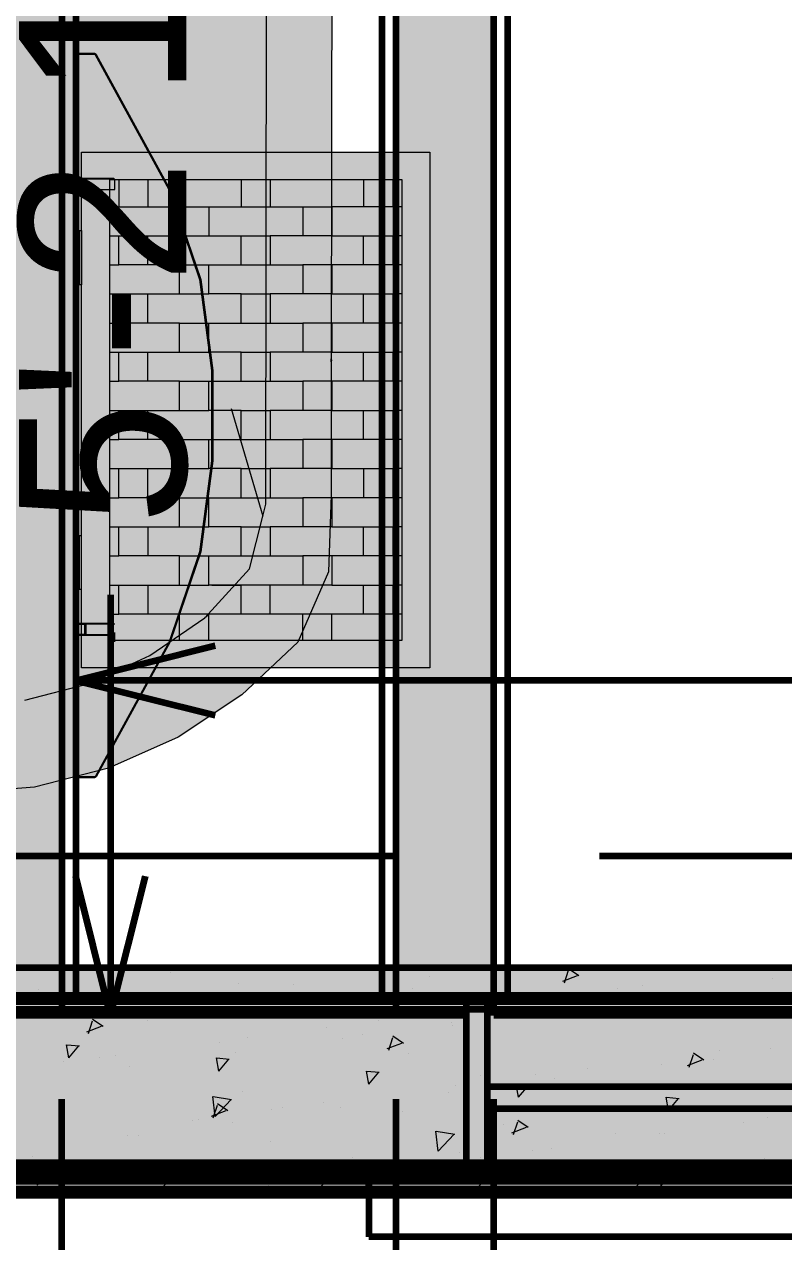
# Model space of a CAD drawing. Header units: inches. Extents: x -355 to 955, y -237 to 947.
# Drawn here: x 498.9 to 526.15, y 32.39 to 76.06 of the extents above; entities that cross this region are included whole.
import ezdxf

# ---------------------------------------------------------------- set-up
doc = ezdxf.new("R2010")
doc.units = ezdxf.units.IN
doc.header["$LTSCALE"] = 96
doc.header["$MEASUREMENT"] = 0
doc.linetypes.add('Dash', pattern=[0.225, 0.15, -0.075])
for name, color, linetype, lineweight, true_color in [('Casings_ Exterior-2', 7, 'Continuous', 158, 0x000000), ('Dimensions-2', 7, 'Continuous', 158, 0x000080), ('Dimensions-3', 7, 'Continuous', 158, 0x000080), ('Fixtures_ Interior-2', 7, 'Continuous', 158, 0x804040), ('Fixtures_ Interior-3', 7, 'Continuous', 158, 0x804040), ('Footings-0', 7, 'Dash', 211, 0x000000), ('Furniture_ Interior-2', 7, 'Continuous', 211, 0x8080c0), ('Walls_  Foundation-0', 7, 'Continuous', 211, 0x000000), ('Walls_  Normal-1', 7, 'Continuous', 211, 0x000000), ('Walls_  Normal-2', 7, 'Continuous', 211, 0x000000), ('Walls_  Normal-3', 7, 'Continuous', 211, 0x000000), ('Windows-2', 7, 'Continuous', 158, 0x4b4b4b)]:
    doc.layers.add(name, color=color, linetype=linetype, lineweight=lineweight, true_color=true_color)

# ---------------------------------------------------------------- blocks, each defined once
blk = doc.blocks.new('Clothes Hamper_2')
at = {"layer": 'Furniture_ Interior-2', "color": 163, "lineweight": 0, "true_color": 0x8080c0, "transparency": 33554687}
for p, q in [((-6.442, 12.576), (-4.497, 12.576)), ((-6.442, 12.5), (-4.496, 12.5)), ((6.442, 12.5), (4.496, 12.5)), ((6.442, 12.576), (4.497, 12.576)), ((-7.323, 11.49), (-7.323, 11.166)), ((-6.279, 11.49), (-6.279, 11.166)), ((-5.235, 11.49), (-5.235, 11.166)), ((-4.191, 11.49), (-4.191, 11.166)), ((-3.146, 11.49), (-3.146, 11.166)), ((-2.102, 11.49), (-2.102, 11.166)), ((-1.058, 11.49), (-1.058, 11.166)), ((-0.014, 11.49), (-0.014, 11.166)), ((1.03, 11.49), (1.03, 11.166)), ((2.075, 11.49), (2.075, 11.166)), ((3.119, 11.49), (3.119, 11.166)), ((4.163, 11.49), (4.163, 11.166)), ((5.207, 11.49), (5.207, 11.166)), ((6.251, 11.49), (6.251, 11.166)), ((7.295, 11.49), (7.295, 11.166)), ((8.265, 11.166), (7.295, 11.166)), ((7.295, 11.166), (7.295, 10.121)), ((-6.279, 10.121), (-7.323, 10.121)), ((-4.191, 10.121), (-5.235, 10.121)), ((-3.146, 10.121), (-2.102, 10.121)), ((-1.058, 10.121), (-0.014, 10.121)), ((1.03, 10.121), (2.075, 10.121)), ((3.119, 10.121), (4.163, 10.121)), ((5.207, 10.121), (6.251, 10.121)), ((8.265, 10.121), (7.295, 10.121)), ((7.295, 10.121), (7.295, 8.983)), ((-8.265, 8.983), (-7.323, 8.983)), ((-6.279, 8.983), (-6.279, 7.939)), ((-5.235, 8.983), (-5.235, 7.939)), ((-4.191, 8.983), (-4.191, 7.939)), ((-3.146, 8.983), (-3.146, 7.939)), ((-2.102, 8.983), (-2.102, 7.939)), ((-1.058, 8.983), (-1.058, 7.939)), ((-0.014, 8.983), (-0.014, 7.939)), ((1.03, 8.983), (1.03, 7.939)), ((2.075, 8.983), (2.075, 7.939)), ((3.119, 8.983), (3.119, 7.939)), ((4.163, 8.983), (4.163, 7.939)), ((5.207, 8.983), (5.207, 7.939)), ((6.251, 8.983), (6.251, 7.939)), ((-8.265, 7.939), (-7.323, 7.939)), ((7.295, 7.939), (6.251, 7.939)), ((6.251, 7.939), (6.251, 6.772)), ((-6.279, 7.83), (-6.279, 6.772)), ((-7.323, 6.772), (-6.279, 6.772)), ((-5.235, 6.772), (-5.235, 5.728)), ((-4.191, 6.772), (-4.191, 5.728)), ((-3.146, 6.772), (-3.146, 5.728)), ((-2.102, 6.772), (-2.102, 5.728)), ((-1.058, 6.772), (-1.058, 5.728)), ((-0.014, 6.772), (-0.014, 5.728)), ((1.03, 6.772), (1.03, 5.728)), ((2.075, 6.772), (2.075, 5.728)), ((3.119, 6.772), (3.119, 5.728)), ((4.163, 6.772), (4.163, 5.728)), ((5.207, 6.772), (5.207, 5.728)), ((8.265, 6.772), (7.295, 6.772)), ((-7.323, 5.728), (-6.279, 5.728)), ((-6.279, 4.67), (-6.279, 5.728)), ((6.251, 4.561), (6.251, 5.728)), ((8.265, 5.728), (7.295, 5.728)), ((-8.265, 4.561), (-7.323, 4.561)), ((-6.279, 3.517), (-6.279, 4.561)), ((-5.235, 3.517), (-5.235, 4.561)), ((-4.191, 3.517), (-4.191, 4.561)), ((-3.146, 3.517), (-3.146, 4.561)), ((-2.102, 3.517), (-2.102, 4.561)), ((-1.058, 3.517), (-1.058, 4.561)), ((-0.014, 3.517), (-0.014, 4.561)), ((1.03, 3.517), (1.03, 4.561)), ((2.075, 3.517), (2.075, 4.561)), ((3.119, 3.517), (3.119, 4.561)), ((4.163, 3.517), (4.163, 4.561)), ((5.207, 3.517), (5.207, 4.561)), ((7.295, 4.561), (6.251, 4.561)), ((6.251, 3.517), (6.251, 4.561)), ((-8.265, 3.517), (-7.323, 3.517)), ((7.295, 2.379), (7.295, 3.517)), ((-7.323, 2.379), (-6.279, 2.379)), ((-5.235, 2.379), (-4.191, 2.379)), ((-2.102, 2.379), (-3.146, 2.379)), ((-1.058, 2.379), (-0.014, 2.379)), ((1.03, 2.379), (2.075, 2.379)), ((3.119, 2.379), (4.163, 2.379)), ((5.207, 2.379), (6.251, 2.379)), ((8.265, 2.379), (7.295, 2.379)), ((7.295, 1.334), (7.295, 2.379)), ((-7.323, 1.01), (-7.323, 1.334)), ((-6.279, 1.01), (-6.279, 1.334)), ((-5.235, 1.01), (-5.235, 1.334)), ((-4.191, 1.01), (-4.191, 1.334)), ((-3.146, 1.01), (-3.146, 1.334)), ((-2.102, 1.01), (-2.102, 1.334)), ((-1.058, 1.01), (-1.058, 1.334)), ((-0.014, 1.01), (-0.014, 1.334)), ((1.03, 1.01), (1.03, 1.334)), ((2.075, 1.01), (2.075, 1.334)), ((3.119, 1.01), (3.119, 1.334)), ((4.163, 1.01), (4.163, 1.334)), ((5.207, 1.01), (5.207, 1.334)), ((6.251, 1.01), (6.251, 1.334)), ((8.265, 1.334), (7.295, 1.334)), ((7.295, 1.01), (7.295, 1.334))]:
    blk.add_line(p, q, dxfattribs=at)
for points in [[(-9.25, 12.5), (-6.442, 12.5), (-6.442, 12.576), (-6.44, 12.709), (-4.496, 12.709), (-4.497, 12.576), (-4.496, 12.5), (4.496, 12.5), (4.497, 12.576), (4.496, 12.709), (6.44, 12.709), (6.442, 12.576), (6.442, 12.5), (9.25, 12.5), (9.25, 0), (-9.25, 0)], [(-8.265, 3.517), (-8.265, 4.561), (-8.265, 7.939), (-8.265, 8.983), (-8.265, 11.49), (-7.323, 11.49), (-6.279, 11.49), (-5.235, 11.49), (-4.191, 11.49), (-3.146, 11.49), (-2.102, 11.49), (-1.058, 11.49), (-0.014, 11.49), (1.03, 11.49), (2.075, 11.49), (3.119, 11.49), (4.163, 11.49), (5.207, 11.49), (6.251, 11.49), (7.295, 11.49), (8.265, 11.49), (8.265, 11.166), (8.265, 10.121), (8.265, 6.772), (8.265, 5.728), (8.265, 2.379), (8.265, 1.334), (8.265, 1.01), (7.295, 1.01), (6.251, 1.01), (5.207, 1.01), (4.163, 1.01), (3.119, 1.01), (2.075, 1.01), (1.03, 1.01), (-0.014, 1.01), (-1.058, 1.01), (-2.102, 1.01), (-3.146, 1.01), (-4.191, 1.01), (-5.235, 1.01), (-6.279, 1.01), (-7.323, 1.01), (-8.265, 1.01)], [(-7.323, 2.379), (-7.323, 3.517), (-7.323, 4.561), (-7.323, 5.728), (-7.323, 6.772), (-7.323, 7.939), (-7.323, 8.983), (-7.323, 10.121), (-7.323, 11.166), (-6.279, 11.166), (-6.279, 10.121), (-6.279, 8.983), (-5.235, 8.983), (-5.235, 10.121), (-5.235, 11.166), (-4.191, 11.166), (-4.191, 10.121), (-4.191, 8.983), (-3.146, 8.983), (-3.146, 10.121), (-3.146, 11.166), (-2.102, 11.166), (-2.102, 10.121), (-2.102, 8.983), (-1.058, 8.983), (-1.058, 10.121), (-1.058, 11.166), (-0.014, 11.166), (-0.014, 10.121), (-0.014, 8.983), (1.03, 8.983), (1.03, 10.121), (1.03, 11.166), (2.075, 11.166), (2.075, 10.121), (2.075, 8.983), (3.119, 8.983), (3.119, 10.121), (3.119, 11.166), (4.163, 11.166), (4.163, 10.121), (4.163, 8.983), (5.207, 8.983), (5.207, 10.121), (5.207, 11.166), (6.251, 11.166), (6.251, 10.121), (6.251, 8.983), (7.295, 8.983), (7.295, 7.939), (7.295, 6.772), (7.295, 5.728), (7.295, 4.561), (7.295, 3.517), (6.251, 3.517), (6.251, 2.379), (6.251, 1.334), (5.207, 1.334), (5.207, 2.379), (5.207, 3.517), (4.163, 3.517), (4.163, 2.379), (4.163, 1.334), (3.119, 1.334), (3.119, 2.379), (3.119, 3.517), (2.075, 3.517), (2.075, 2.379), (2.075, 1.334), (1.03, 1.334), (1.03, 2.379), (1.03, 3.517), (-0.014, 3.517), (-0.014, 2.379), (-0.014, 1.334), (-1.058, 1.334), (-1.058, 2.379), (-1.058, 3.517), (-2.102, 3.517), (-2.102, 2.379), (-2.102, 1.334), (-3.146, 1.334), (-3.146, 2.379), (-3.146, 3.517), (-4.191, 3.517), (-4.191, 2.379), (-4.191, 1.334), (-5.235, 1.334), (-5.235, 2.379), (-5.235, 3.517), (-6.279, 3.517), (-6.279, 2.379), (-6.279, 1.334), (-7.323, 1.334)], [(-6.279, 5.728), (-6.279, 5.823), (-6.279, 6.772), (-6.279, 7.939), (-5.235, 7.939), (-5.235, 6.772), (-4.191, 6.772), (-4.191, 7.939), (-3.146, 7.939), (-3.146, 6.772), (-2.102, 6.772), (-2.102, 7.939), (-1.058, 7.939), (-1.058, 6.772), (-0.014, 6.772), (-0.014, 7.939), (1.03, 7.939), (1.03, 6.772), (2.075, 6.772), (2.075, 7.939), (3.119, 7.939), (3.119, 6.772), (4.163, 6.772), (4.163, 7.939), (5.207, 7.939), (5.207, 6.772), (6.251, 6.772), (6.251, 5.728), (5.207, 5.728), (5.207, 4.561), (4.163, 4.561), (4.163, 5.728), (3.119, 5.728), (3.119, 4.561), (2.075, 4.561), (2.075, 5.728), (1.03, 5.728), (1.03, 4.561), (-0.014, 4.561), (-0.014, 5.728), (-1.058, 5.728), (-1.058, 4.561), (-2.102, 4.561), (-2.102, 5.728), (-3.146, 5.728), (-3.146, 4.561), (-4.191, 4.561), (-4.191, 5.728), (-5.235, 5.728), (-5.235, 4.561), (-6.279, 4.561)]]:
    blk.add_lwpolyline(points, close=True, dxfattribs=at)
at = {"layer": 'Furniture_ Interior-2', "color": 7, "lineweight": 0, "true_color": 0xffffff, "transparency": 33554687}
for points in [[(-6.442, 12.576), (-6.44, 12.709), (-6.442, 12.576), (-4.497, 12.576)], [(-6.44, 12.709), (-4.496, 12.709), (-6.44, 12.709), (-4.497, 12.576)], [(4.497, 12.576), (4.496, 12.709), (4.497, 12.576), (6.44, 12.709)], [(4.497, 12.576), (6.44, 12.709), (4.497, 12.576), (6.442, 12.576)], [(-9.25, 0), (-9.25, 12.5), (-9.25, 0), (-6.442, 12.5)], [(-9.25, 0), (-6.442, 12.5), (-9.25, 0), (-4.496, 12.5)], [(-9.25, 0), (-4.496, 12.5), (-9.25, 0), (4.496, 12.5)], [(-9.25, 0), (4.496, 12.5), (-9.25, 0), (9.25, 0)], [(-6.442, 12.5), (-6.442, 12.576), (-6.442, 12.5), (-4.497, 12.576)], [(-6.442, 12.5), (-4.497, 12.576), (-6.442, 12.5), (-4.496, 12.5)], [(4.496, 12.5), (4.497, 12.576), (4.496, 12.5), (6.442, 12.5)], [(4.496, 12.5), (6.442, 12.5), (4.496, 12.5), (9.25, 0)], [(4.497, 12.576), (6.442, 12.576), (4.497, 12.576), (6.442, 12.5)], [(6.442, 12.5), (9.25, 12.5), (6.442, 12.5), (9.25, 0)], [(-8.265, 4.561), (-8.265, 7.939), (-8.265, 4.561), (-3.146, 11.49)], [(-8.265, 7.939), (-4.191, 11.49), (-8.265, 7.939), (-3.146, 11.49)], [(-8.265, 4.561), (-3.146, 11.49), (-8.265, 4.561), (-3.146, 1.01)], [(-8.265, 8.983), (-8.265, 11.49), (-8.265, 8.983), (-7.323, 11.49)], [(-8.265, 8.983), (-7.323, 11.49), (-8.265, 8.983), (-6.279, 11.49)], [(-8.265, 7.939), (-8.265, 8.983), (-8.265, 7.939), (-5.235, 11.49)], [(-8.265, 8.983), (-6.279, 11.49), (-8.265, 8.983), (-5.235, 11.49)], [(-8.265, 7.939), (-5.235, 11.49), (-8.265, 7.939), (-4.191, 11.49)], [(-3.146, 11.49), (-2.102, 11.49), (-3.146, 11.49), (-2.102, 1.01)], [(-3.146, 11.49), (-2.102, 1.01), (-3.146, 11.49), (-3.146, 1.01)], [(-2.102, 11.49), (-1.058, 11.49), (-2.102, 11.49), (-1.058, 1.01)], [(-2.102, 11.49), (-1.058, 1.01), (-2.102, 11.49), (-2.102, 1.01)], [(-1.058, 11.49), (-0.014, 11.49), (-1.058, 11.49), (-0.014, 1.01)], [(-1.058, 11.49), (-0.014, 1.01), (-1.058, 11.49), (-1.058, 1.01)], [(-0.014, 11.49), (1.03, 11.49), (-0.014, 11.49), (-0.014, 1.01)], [(1.03, 11.49), (1.03, 1.01), (1.03, 11.49), (-0.014, 1.01)], [(1.03, 11.49), (2.075, 11.49), (1.03, 11.49), (2.075, 1.01)], [(1.03, 11.49), (2.075, 1.01), (1.03, 11.49), (1.03, 1.01)], [(2.075, 11.49), (3.119, 11.49), (2.075, 11.49), (3.119, 1.01)], [(2.075, 11.49), (3.119, 1.01), (2.075, 11.49), (2.075, 1.01)], [(3.119, 11.49), (4.163, 11.49), (3.119, 11.49), (8.265, 6.772)], [(3.119, 11.49), (8.265, 6.772), (3.119, 11.49), (8.265, 5.728)], [(3.119, 11.49), (8.265, 5.728), (3.119, 11.49), (3.119, 1.01)], [(4.163, 11.49), (5.207, 11.49), (4.163, 11.49), (8.265, 6.772)], [(5.207, 11.49), (6.251, 11.49), (5.207, 11.49), (8.265, 10.121)], [(5.207, 11.49), (8.265, 10.121), (5.207, 11.49), (8.265, 6.772)], [(6.251, 11.49), (7.295, 11.49), (6.251, 11.49), (8.265, 10.121)], [(7.295, 11.49), (8.265, 11.49), (7.295, 11.49), (8.265, 11.166)], [(7.295, 11.49), (8.265, 11.166), (7.295, 11.49), (8.265, 10.121)], [(-7.323, 10.121), (-7.323, 11.166), (-7.323, 10.121), (-6.279, 11.166)], [(-7.323, 10.121), (-6.279, 11.166), (-7.323, 10.121), (-6.279, 10.121)], [(-5.235, 10.121), (-5.235, 11.166), (-5.235, 10.121), (-4.191, 11.166)], [(-5.235, 10.121), (-4.191, 11.166), (-5.235, 10.121), (-4.191, 10.121)], [(-3.146, 10.121), (-3.146, 11.166), (-3.146, 10.121), (-2.102, 11.166)], [(-3.146, 10.121), (-2.102, 11.166), (-3.146, 10.121), (-2.102, 10.121)], [(-1.058, 10.121), (-1.058, 11.166), (-1.058, 10.121), (-0.014, 11.166)], [(-1.058, 10.121), (-0.014, 11.166), (-1.058, 10.121), (-0.014, 10.121)], [(1.03, 10.121), (1.03, 11.166), (1.03, 10.121), (2.075, 10.121)], [(1.03, 11.166), (2.075, 11.166), (1.03, 11.166), (2.075, 10.121)], [(3.119, 10.121), (3.119, 11.166), (3.119, 10.121), (4.163, 11.166)], [(3.119, 10.121), (4.163, 11.166), (3.119, 10.121), (4.163, 10.121)], [(5.207, 10.121), (5.207, 11.166), (5.207, 10.121), (6.251, 11.166)], [(5.207, 10.121), (6.251, 11.166), (5.207, 10.121), (6.251, 10.121)], [(-7.323, 8.983), (-7.323, 10.121), (-7.323, 8.983), (-6.279, 10.121)], [(-7.323, 8.983), (-6.279, 10.121), (-7.323, 8.983), (-6.279, 8.983)], [(-5.235, 8.983), (-5.235, 10.121), (-5.235, 8.983), (-4.191, 10.121)], [(-5.235, 8.983), (-4.191, 10.121), (-5.235, 8.983), (-4.191, 8.983)], [(-3.146, 8.983), (-3.146, 10.121), (-3.146, 8.983), (-2.102, 10.121)], [(-3.146, 8.983), (-2.102, 10.121), (-3.146, 8.983), (-2.102, 8.983)], [(-1.058, 8.983), (-1.058, 10.121), (-1.058, 8.983), (-0.014, 10.121)], [(-1.058, 8.983), (-0.014, 10.121), (-1.058, 8.983), (-0.014, 8.983)], [(1.03, 8.983), (1.03, 10.121), (1.03, 8.983), (2.075, 8.983)], [(1.03, 10.121), (2.075, 10.121), (1.03, 10.121), (2.075, 8.983)], [(3.119, 8.983), (3.119, 10.121), (3.119, 8.983), (4.163, 8.983)], [(3.119, 10.121), (4.163, 10.121), (3.119, 10.121), (4.163, 8.983)], [(5.207, 8.983), (5.207, 10.121), (5.207, 8.983), (6.251, 10.121)], [(5.207, 8.983), (6.251, 10.121), (5.207, 8.983), (6.251, 8.983)], [(-7.323, 6.772), (-7.323, 7.939), (-7.323, 6.772), (-5.235, 8.983)], [(-7.323, 7.939), (-6.279, 8.983), (-7.323, 7.939), (-5.235, 8.983)], [(-7.323, 5.728), (-7.323, 6.772), (-7.323, 5.728), (-4.191, 8.983)], [(-7.323, 6.772), (-5.235, 8.983), (-7.323, 6.772), (-4.191, 8.983)], [(-7.323, 5.728), (-4.191, 8.983), (-7.323, 5.728), (-4.191, 3.517)], [(-7.323, 7.939), (-7.323, 8.983), (-7.323, 7.939), (-6.279, 8.983)], [(-4.191, 8.983), (-3.146, 8.983), (-4.191, 8.983), (-3.146, 3.517)], [(-4.191, 8.983), (-3.146, 3.517), (-4.191, 8.983), (-4.191, 3.517)], [(-3.146, 8.983), (-2.102, 8.983), (-3.146, 8.983), (-2.102, 3.517)], [(-3.146, 8.983), (-2.102, 3.517), (-3.146, 8.983), (-3.146, 3.517)], [(-2.102, 8.983), (-1.058, 8.983), (-2.102, 8.983), (-1.058, 3.517)], [(-2.102, 8.983), (-1.058, 3.517), (-2.102, 8.983), (-2.102, 3.517)], [(-1.058, 3.517), (-1.058, 8.983), (-1.058, 3.517), (-0.014, 3.517)], [(-1.058, 8.983), (-0.014, 8.983), (-1.058, 8.983), (-0.014, 3.517)], [(-0.014, 8.983), (1.03, 8.983), (-0.014, 8.983), (1.03, 3.517)], [(-0.014, 8.983), (1.03, 3.517), (-0.014, 8.983), (-0.014, 3.517)], [(1.03, 8.983), (2.075, 8.983), (1.03, 8.983), (2.075, 3.517)], [(1.03, 8.983), (2.075, 3.517), (1.03, 8.983), (1.03, 3.517)], [(2.075, 8.983), (3.119, 8.983), (2.075, 8.983), (2.075, 3.517)], [(3.119, 8.983), (3.119, 3.517), (3.119, 8.983), (2.075, 3.517)], [(3.119, 8.983), (4.163, 8.983), (3.119, 8.983), (4.163, 3.517)], [(3.119, 8.983), (4.163, 3.517), (3.119, 8.983), (3.119, 3.517)], [(4.163, 8.983), (5.207, 8.983), (4.163, 8.983), (7.295, 6.772)], [(4.163, 8.983), (7.295, 6.772), (4.163, 8.983), (7.295, 5.728)], [(4.163, 8.983), (7.295, 5.728), (4.163, 8.983), (4.163, 3.517)], [(5.207, 8.983), (6.251, 8.983), (5.207, 8.983), (7.295, 7.939)], [(5.207, 8.983), (7.295, 7.939), (5.207, 8.983), (7.295, 6.772)], [(6.251, 8.983), (7.295, 8.983), (6.251, 8.983), (7.295, 7.939)], [(-6.279, 6.772), (-6.279, 7.939), (-6.279, 6.772), (-5.235, 6.772)], [(-6.279, 7.939), (-5.235, 7.939), (-6.279, 7.939), (-5.235, 6.772)], [(-4.191, 6.772), (-4.191, 7.939), (-4.191, 6.772), (-3.146, 6.772)], [(-4.191, 7.939), (-3.146, 7.939), (-4.191, 7.939), (-3.146, 6.772)], [(-2.102, 6.772), (-2.102, 7.939), (-2.102, 6.772), (-1.058, 6.772)], [(-2.102, 7.939), (-1.058, 7.939), (-2.102, 7.939), (-1.058, 6.772)], [(-0.014, 6.772), (-0.014, 7.939), (-0.014, 6.772), (1.03, 7.939)], [(-0.014, 6.772), (1.03, 7.939), (-0.014, 6.772), (1.03, 6.772)], [(2.075, 6.772), (2.075, 7.939), (2.075, 6.772), (3.119, 7.939)], [(2.075, 6.772), (3.119, 7.939), (2.075, 6.772), (3.119, 6.772)], [(4.163, 6.772), (4.163, 7.939), (4.163, 6.772), (5.207, 6.772)], [(4.163, 7.939), (5.207, 7.939), (4.163, 7.939), (5.207, 6.772)], [(-6.279, 5.823), (-6.279, 6.772), (-6.279, 5.823), (-5.235, 6.772)], [(-6.279, 5.823), (-5.235, 6.772), (-6.279, 5.823), (-5.235, 5.728)], [(-5.235, 6.772), (-4.191, 6.772), (-5.235, 6.772), (-5.235, 5.728)], [(-4.191, 6.772), (-4.191, 5.728), (-4.191, 6.772), (-5.235, 5.728)], [(-4.191, 6.772), (-3.146, 6.772), (-4.191, 6.772), (-4.191, 5.728)], [(-3.146, 6.772), (-3.146, 5.728), (-3.146, 6.772), (-4.191, 5.728)], [(-3.146, 6.772), (-2.102, 6.772), (-3.146, 6.772), (-3.146, 5.728)], [(-2.102, 6.772), (-2.102, 5.728), (-2.102, 6.772), (-3.146, 5.728)], [(-2.102, 6.772), (-1.058, 6.772), (-2.102, 6.772), (-1.058, 5.728)], [(-2.102, 6.772), (-1.058, 5.728), (-2.102, 6.772), (-2.102, 5.728)], [(-1.058, 6.772), (-0.014, 6.772), (-1.058, 6.772), (-0.014, 5.728)], [(-1.058, 6.772), (-0.014, 5.728), (-1.058, 6.772), (-1.058, 5.728)], [(-0.014, 6.772), (1.03, 6.772), (-0.014, 6.772), (1.03, 5.728)], [(-0.014, 6.772), (1.03, 5.728), (-0.014, 6.772), (-0.014, 5.728)], [(1.03, 6.772), (2.075, 6.772), (1.03, 6.772), (1.03, 5.728)], [(2.075, 6.772), (2.075, 5.728), (2.075, 6.772), (1.03, 5.728)], [(2.075, 6.772), (3.119, 6.772), (2.075, 6.772), (2.075, 5.728)], [(3.119, 6.772), (3.119, 5.728), (3.119, 6.772), (2.075, 5.728)], [(3.119, 6.772), (4.163, 6.772), (3.119, 6.772), (3.119, 5.728)], [(4.163, 6.772), (4.163, 5.728), (4.163, 6.772), (3.119, 5.728)], [(4.163, 6.772), (5.207, 6.772), (4.163, 6.772), (4.163, 5.728)], [(5.207, 6.772), (5.207, 5.728), (5.207, 6.772), (4.163, 5.728)], [(5.207, 6.772), (6.251, 6.772), (5.207, 6.772), (5.207, 5.728)], [(6.251, 6.772), (6.251, 5.728), (6.251, 6.772), (5.207, 5.728)], [(-7.323, 4.561), (-7.323, 5.728), (-7.323, 4.561), (-5.235, 3.517)], [(-7.323, 5.728), (-4.191, 3.517), (-7.323, 5.728), (-5.235, 3.517)], [(-6.279, 5.728), (-6.279, 5.823), (-6.279, 5.728), (-5.235, 5.728)], [(-6.279, 4.561), (-6.279, 5.728), (-6.279, 4.561), (-5.235, 4.561)], [(-6.279, 5.728), (-5.235, 5.728), (-6.279, 5.728), (-5.235, 4.561)], [(-3.146, 5.728), (-3.146, 4.561), (-3.146, 5.728), (-4.191, 4.561)], [(-3.146, 5.728), (-4.191, 4.561), (-3.146, 5.728), (-4.191, 5.728)], [(-1.058, 5.728), (-1.058, 4.561), (-1.058, 5.728), (-2.102, 5.728)], [(-1.058, 4.561), (-2.102, 4.561), (-1.058, 4.561), (-2.102, 5.728)], [(1.03, 5.728), (1.03, 4.561), (1.03, 5.728), (-0.014, 5.728)], [(1.03, 4.561), (-0.014, 4.561), (1.03, 4.561), (-0.014, 5.728)], [(3.119, 5.728), (3.119, 4.561), (3.119, 5.728), (2.075, 5.728)], [(3.119, 4.561), (2.075, 4.561), (3.119, 4.561), (2.075, 5.728)], [(8.265, 5.728), (4.163, 1.01), (8.265, 5.728), (3.119, 1.01)], [(8.265, 5.728), (5.207, 1.01), (8.265, 5.728), (4.163, 1.01)], [(7.295, 5.728), (5.207, 3.517), (7.295, 5.728), (4.163, 3.517)], [(5.207, 5.728), (5.207, 4.561), (5.207, 5.728), (4.163, 5.728)], [(5.207, 4.561), (4.163, 4.561), (5.207, 4.561), (4.163, 5.728)], [(8.265, 5.728), (8.265, 2.379), (8.265, 5.728), (5.207, 1.01)], [(7.295, 5.728), (7.295, 4.561), (7.295, 5.728), (5.207, 3.517)], [(-8.265, 4.561), (-3.146, 1.01), (-8.265, 4.561), (-4.191, 1.01)], [(-8.265, 3.517), (-8.265, 4.561), (-8.265, 3.517), (-5.235, 1.01)], [(-8.265, 4.561), (-4.191, 1.01), (-8.265, 4.561), (-5.235, 1.01)], [(-7.323, 4.561), (-5.235, 3.517), (-7.323, 4.561), (-6.279, 3.517)], [(-7.323, 3.517), (-7.323, 4.561), (-7.323, 3.517), (-6.279, 3.517)], [(7.295, 4.561), (6.251, 3.517), (7.295, 4.561), (5.207, 3.517)], [(7.295, 4.561), (7.295, 3.517), (7.295, 4.561), (6.251, 3.517)], [(-8.265, 3.517), (-5.235, 1.01), (-8.265, 3.517), (-6.279, 1.01)], [(-8.265, 1.01), (-8.265, 3.517), (-8.265, 1.01), (-7.323, 1.01)], [(-8.265, 3.517), (-6.279, 1.01), (-8.265, 3.517), (-7.323, 1.01)], [(-7.323, 2.379), (-7.323, 3.517), (-7.323, 2.379), (-6.279, 3.517)], [(-7.323, 2.379), (-6.279, 3.517), (-7.323, 2.379), (-6.279, 2.379)], [(-4.191, 3.517), (-4.191, 2.379), (-4.191, 3.517), (-5.235, 2.379)], [(-4.191, 3.517), (-5.235, 2.379), (-4.191, 3.517), (-5.235, 3.517)], [(-2.102, 3.517), (-2.102, 2.379), (-2.102, 3.517), (-3.146, 3.517)], [(-2.102, 2.379), (-3.146, 2.379), (-2.102, 2.379), (-3.146, 3.517)], [(-1.058, 2.379), (-1.058, 3.517), (-1.058, 2.379), (-0.014, 3.517)], [(-1.058, 2.379), (-0.014, 3.517), (-1.058, 2.379), (-0.014, 2.379)], [(2.075, 3.517), (2.075, 2.379), (2.075, 3.517), (1.03, 2.379)], [(2.075, 3.517), (1.03, 2.379), (2.075, 3.517), (1.03, 3.517)], [(4.163, 3.517), (4.163, 2.379), (4.163, 3.517), (3.119, 2.379)], [(4.163, 3.517), (3.119, 2.379), (4.163, 3.517), (3.119, 3.517)], [(6.251, 3.517), (6.251, 2.379), (6.251, 3.517), (5.207, 2.379)], [(6.251, 3.517), (5.207, 2.379), (6.251, 3.517), (5.207, 3.517)], [(-7.323, 1.334), (-7.323, 2.379), (-7.323, 1.334), (-6.279, 1.334)], [(-7.323, 2.379), (-6.279, 2.379), (-7.323, 2.379), (-6.279, 1.334)], [(-4.191, 2.379), (-4.191, 1.334), (-4.191, 2.379), (-5.235, 2.379)], [(-4.191, 1.334), (-5.235, 1.334), (-4.191, 1.334), (-5.235, 2.379)], [(-2.102, 2.379), (-2.102, 1.334), (-2.102, 2.379), (-3.146, 1.334)], [(-2.102, 2.379), (-3.146, 1.334), (-2.102, 2.379), (-3.146, 2.379)], [(-1.058, 1.334), (-1.058, 2.379), (-1.058, 1.334), (-0.014, 2.379)], [(-1.058, 1.334), (-0.014, 2.379), (-1.058, 1.334), (-0.014, 1.334)], [(2.075, 2.379), (2.075, 1.334), (2.075, 2.379), (1.03, 1.334)], [(2.075, 2.379), (1.03, 1.334), (2.075, 2.379), (1.03, 2.379)], [(4.163, 2.379), (4.163, 1.334), (4.163, 2.379), (3.119, 1.334)], [(4.163, 2.379), (3.119, 1.334), (4.163, 2.379), (3.119, 2.379)], [(8.265, 2.379), (6.251, 1.01), (8.265, 2.379), (5.207, 1.01)], [(6.251, 2.379), (6.251, 1.334), (6.251, 2.379), (5.207, 2.379)], [(6.251, 1.334), (5.207, 1.334), (6.251, 1.334), (5.207, 2.379)], [(8.265, 2.379), (7.295, 1.01), (8.265, 2.379), (6.251, 1.01)], [(8.265, 2.379), (8.265, 1.334), (8.265, 2.379), (7.295, 1.01)], [(8.265, 1.334), (8.265, 1.01), (8.265, 1.334), (7.295, 1.01)]]:
    blk.add_solid(points, dxfattribs=at)
blk = doc.blocks.new('Nuage Shelf')
at = {"layer": 'Furniture_ Interior-2', "color": 163, "lineweight": 0, "true_color": 0x8080c0, "transparency": 33554687}
for p, q in [((-12.996, 4.815), (-12.956, 4.855)), ((-7.886, 4.876), (-7.847, 4.915)), ((-7.44, 4.855), (8.075, 4.855)), ((-7.44, 4.815), (8.075, 4.815)), ((-8.112, 3.509), (-7.774, 3.509)), ((8.107, 1.525), (4.881, 0.431))]:
    blk.add_line(p, q, dxfattribs=at)
blk.add_lwpolyline([(-10.44, 4.855), (-7.886, 4.855), (-7.886, 4.876), (-7.847, 4.915), (-7.479, 4.915), (-7.44, 4.876), (-7.44, 4.855), (8.075, 4.855), (8.075, 4.876), (8.115, 4.915), (8.482, 4.915), (8.522, 4.876), (8.522, 4.855), (12.956, 4.855), (12.996, 4.815), (12.996, 4.238), (12.961, 4.18), (8.107, 1.525), (4.881, 0.431), (1.617, 0), (-1.617, 0), (-4.881, 0.431), (-8.107, 1.525), (-12.961, 4.18), (-12.996, 4.238), (-12.996, 4.815), (-12.956, 4.855)], close=True, dxfattribs=at)
for points in [[(4.881, 0.431), (1.617, 0), (-1.617, 0), (-4.881, 0.431), (-8.107, 1.525), (-12.961, 4.18), (-12.996, 4.238), (-12.996, 4.815), (-7.886, 4.815)], [(8.107, 1.568), (4.881, 0.472), (1.617, 0.04), (-1.617, 0.04), (-4.881, 0.472), (-8.107, 1.568), (-12.956, 4.222), (-12.956, 4.855), (-7.886, 4.855)], [(-7.886, 3.549), (-7.886, 4.876), (-7.44, 4.876)], [(-7.479, 4.915), (-7.479, 4.604), (-7.847, 4.604), (-7.847, 4.915), (-7.479, 4.915), (-7.44, 4.876), (-7.44, 3.549)], [(8.482, 4.915), (8.482, 4.604), (8.115, 4.604), (8.115, 4.915), (8.075, 4.876), (8.075, 4.598)], [(8.075, 4.876), (8.522, 4.876), (8.522, 3.549)], [(8.107, 1.568), (12.956, 4.222), (12.956, 4.855)], [(8.107, 1.525), (12.961, 4.18), (12.996, 4.238), (12.996, 4.815), (8.522, 4.815)], [(8.115, 4.915), (8.482, 4.915), (8.522, 4.876)], [(8.522, 4.855), (12.956, 4.855), (12.996, 4.815)], [(-7.479, 3.509), (-7.479, 4.558), (-7.847, 4.558), (-7.847, 3.509)], [(8.112, 3.509), (8.482, 3.509), (8.482, 4.558), (8.115, 4.558), (8.115, 3.509)]]:
    blk.add_lwpolyline(points, dxfattribs=at)
at = {"layer": 'Furniture_ Interior-2', "color": 7, "lineweight": 0, "true_color": 0xffffff, "transparency": 33554687}
for points in [[(-12.956, 4.855), (-12.961, 4.18), (-12.956, 4.855), (-12.996, 4.238)], [(-12.956, 4.855), (-12.996, 4.238), (-12.956, 4.855), (-12.996, 4.815)], [(-12.956, 4.855), (-10.44, 4.855), (-12.956, 4.855), (-12.961, 4.18)], [(-10.44, 4.855), (-8.107, 1.525), (-10.44, 4.855), (-12.961, 4.18)], [(-10.44, 4.855), (-7.886, 4.855), (-10.44, 4.855), (-8.107, 1.525)], [(-7.886, 4.855), (-7.44, 4.855), (-7.886, 4.855), (-8.107, 1.525)], [(-7.44, 4.855), (-4.881, 0.431), (-7.44, 4.855), (-8.107, 1.525)], [(-7.886, 4.855), (-7.886, 4.876), (-7.886, 4.855), (-7.847, 4.915)], [(-7.886, 4.855), (-7.847, 4.915), (-7.886, 4.855), (-7.479, 4.915)], [(-7.886, 4.855), (-7.479, 4.915), (-7.886, 4.855), (-7.44, 4.855)], [(-7.479, 4.915), (-7.44, 4.876), (-7.479, 4.915), (-7.44, 4.855)], [(-4.881, 0.431), (-7.44, 4.855), (-4.881, 0.431), (0.318, 4.855)], [(-1.617, 0), (-4.881, 0.431), (-1.617, 0), (0.318, 4.855)], [(1.617, 0), (-1.617, 0), (1.617, 0), (0.318, 4.855)], [(8.075, 4.855), (4.881, 0.431), (8.075, 4.855), (0.318, 4.855)], [(4.881, 0.431), (1.617, 0), (4.881, 0.431), (0.318, 4.855)], [(8.075, 4.855), (8.107, 1.525), (8.075, 4.855), (4.881, 0.431)], [(8.075, 4.855), (8.075, 4.876), (8.075, 4.855), (8.115, 4.915)], [(8.075, 4.855), (8.115, 4.915), (8.075, 4.855), (8.482, 4.915)], [(8.075, 4.855), (8.482, 4.915), (8.075, 4.855), (8.522, 4.855)], [(8.075, 4.855), (8.522, 4.855), (8.075, 4.855), (8.107, 1.525)], [(8.522, 4.855), (12.961, 4.18), (8.522, 4.855), (8.107, 1.525)], [(8.482, 4.915), (8.522, 4.876), (8.482, 4.915), (8.522, 4.855)], [(8.522, 4.855), (12.956, 4.855), (8.522, 4.855), (12.961, 4.18)], [(12.956, 4.855), (12.996, 4.815), (12.956, 4.855), (12.996, 4.238)], [(12.956, 4.855), (12.996, 4.238), (12.956, 4.855), (12.961, 4.18)]]:
    blk.add_solid(points, dxfattribs=at)
blk = doc.blocks.new('Clawfoot_2')
at = {"layer": 'Fixtures_ Interior-2', "color": 17, "lineweight": 0, "true_color": 0x804040, "transparency": 33554687}
for p, q in [((11.798, 32.73), (11.658, 32.73)), ((18.563, 29.876), (-19.875, 29.918)), ((19.138, 29.741), (18.563, 29.876)), ((14.014, 28.359), (19.138, 29.741)), ((21.63, 29.158), (19.138, 29.741)), ((23.958, 27.202), (21.63, 29.158)), ((23.851, 27.335), (23.958, 27.202)), ((25.759, 24.799), (23.958, 27.202)), ((27.078, 22.151), (25.759, 24.799)), ((27.877, 19.335), (27.078, 22.151))]:
    blk.add_line(p, q, dxfattribs=at)
blk.add_lwpolyline([(-17.689, 32.764), (11.658, 32.73), (11.727, 32.745), (11.798, 32.73), (18.134, 32.723), (21.783, 32.606), (25.114, 31.264), (27.62, 28.828), (29.639, 26.046), (31.116, 22.995), (32.009, 19.762), (32.292, 16.435)], dxfattribs=at)
at = {"layer": 'Fixtures_ Interior-2', "color": 7, "lineweight": 0, "true_color": 0xffffff, "transparency": 33554687}
for points in [[(-17.689, 32.764), (11.528, 0.135), (-17.689, 32.764), (-17.77, 0.095)], [(-17.689, 32.764), (11.658, 32.73), (-17.689, 32.764), (11.528, 0.135)], [(11.658, 32.73), (11.798, 32.73), (11.658, 32.73), (11.528, 0.135)], [(11.798, 32.73), (12.124, 0.136), (11.798, 32.73), (11.528, 0.135)], [(11.658, 32.73), (11.727, 32.745), (11.658, 32.73), (11.798, 32.73)], [(11.798, 32.73), (18.134, 32.723), (11.798, 32.73), (12.124, 0.136)], [(18.134, 32.723), (18.137, 0.144), (18.134, 32.723), (12.124, 0.136)], [(18.134, 32.723), (32.292, 16.435), (18.134, 32.723), (18.137, 0.144)], [(18.134, 32.723), (21.783, 32.606), (18.134, 32.723), (27.62, 28.828)], [(18.134, 32.723), (27.62, 28.828), (18.134, 32.723), (29.639, 26.046)], [(18.134, 32.723), (29.639, 26.046), (18.134, 32.723), (31.116, 22.995)], [(18.134, 32.723), (31.116, 22.995), (18.134, 32.723), (32.009, 19.762)], [(18.134, 32.723), (32.009, 19.762), (18.134, 32.723), (32.292, 16.435)], [(21.783, 32.606), (25.114, 31.264), (21.783, 32.606), (27.62, 28.828)]]:
    blk.add_solid(points, dxfattribs=at)

msp = doc.modelspace()

# ---------------------------------------------------------------- linework, layer by layer
at = {"layer": 'Casings_ Exterior-2', "transparency": 33554687}
for p in [(511.27, 34.562), (548.27, 32.562)]:
    msp.add_line(p, (511.27, 32.562), dxfattribs=at)
at = {"layer": 'Dimensions-2', "transparency": 33554687}
for p, q in [((500.75, 52.526), (505.75, 53.776)), ((500.75, 52.526), (505.75, 51.276)), ((500.25, -3.474), (500.25, 37.5)), ((500.25, -3.474), (500.25, 37.5))]:
    msp.add_line(p, q, dxfattribs=at)
at = {"layer": 'Dimensions-2', "color": 176, "linetype": 'Continuous', "lineweight": 158, "true_color": 0x000080, "transparency": 33554687}
for p, q in [((556.505, 52.526), (500.75, 52.526)), ((500.25, -21.474), (500.25, 37.5)), ((500.25, -21.474), (500.25, 37.5))]:
    msp.add_line(p, q, dxfattribs=at)
at = {"layer": 'Dimensions-3', "color": 176, "linetype": 'Continuous', "lineweight": 158, "true_color": 0x000080, "transparency": 33554687}
for p, q in [((502, 55.59), (502, 40.5)), ((512.25, -3.474), (512.25, 37.5)), ((512.25, -21.474), (512.25, 37.5)), ((515.75, -21.474), (515.75, 37.5))]:
    msp.add_line(p, q, dxfattribs=at)
at = {"layer": 'Dimensions-3', "transparency": 33554687}
for q in [(500.75, 45.5), (503.25, 45.5)]:
    msp.add_line((502, 40.5), q, dxfattribs=at)
at = {"layer": 'Footings-0', "transparency": 33554687}
msp.add_line((641.947, 46.219), (65.947, 46.219), dxfattribs=at)
at = {"layer": 'Walls_  Foundation-0', "color": 18, "linetype": 'Continuous', "lineweight": 211, "true_color": 0x000000, "transparency": 33554687}
for p, q in [((645.947, 42.219), (61.947, 42.219)), ((645.947, 34.219), (61.947, 34.219))]:
    msp.add_line(p, q, dxfattribs=at)
at = {"layer": 'Walls_  Foundation-0', "color": 252, "lineweight": 9, "true_color": 0x969696, "transparency": 33554687}
for p, q in [((504.146, 42.044), (504.146, 42.044)), ((510.426, 42.186), (510.426, 42.186)), ((518.225, 41.734), (518.75, 41.936)), ((518.284, 41.675), (518.436, 42.129)), ((518.436, 42.188), (518.809, 41.936)), ((525.819, 42.198), (525.819, 42.198)), ((502.268, 41.798), (502.268, 41.798)), ((506.572, 41.657), (506.572, 41.657)), ((508.547, 41.629), (508.547, 41.629)), ((513.429, 41.891), (513.429, 41.891)), ((521.083, 41.574), (521.083, 41.574)), ((525.764, 41.822), (525.764, 41.822)), ((499.427, 41.424), (499.427, 41.424)), ((502.784, 41.177), (502.784, 41.177)), ((504.892, 41.344), (504.892, 41.344)), ((512.841, 41.477), (512.841, 41.477)), ((519.205, 41.328), (519.205, 41.328)), ((520.208, 41.478), (520.208, 41.478)), ((521.87, 41.26), (521.87, 41.26)), ((499.088, 40.779), (499.088, 40.779)), ((503.383, 40.627), (503.383, 40.627)), ((516.364, 40.954), (516.364, 40.954)), ((518.016, 40.731), (518.016, 40.731)), ((520.504, 40.68), (520.504, 40.68)), ((522.8, 40.683), (522.8, 40.683)), ((501.203, 39.859), (501.355, 40.313)), ((501.355, 40.37), (501.728, 40.118)), ((503.311, 40.337), (503.311, 40.337)), ((511.628, 40.33), (511.628, 40.33)), ((514.228, 40.251), (514.228, 40.251)), ((501.146, 39.916), (501.671, 40.118)), ((509.75, 40.084), (509.75, 40.084)), ((511.045, 39.83), (511.045, 39.83)), ((512.134, 39.769), (512.507, 39.517)), ((514.264, 40.136), (514.264, 40.136)), ((500.503, 38.983), (500.417, 39.453)), ((500.432, 39.453), (500.88, 39.414)), ((500.503, 38.983), (500.865, 39.414)), ((505.903, 39.542), (505.903, 39.542)), ((506.909, 39.71), (506.909, 39.71)), ((510.334, 39.689), (510.334, 39.689)), ((511.924, 39.315), (512.449, 39.517)), ((511.982, 39.257), (512.134, 39.711)), ((525.672, 39.325), (525.672, 39.325)), ((501.586, 38.98), (501.586, 38.98)), ((502.173, 39.086), (502.173, 39.086)), ((505.883, 38.512), (505.797, 38.982)), ((505.812, 38.982), (506.26, 38.943)), ((505.883, 38.512), (506.245, 38.943)), ((506.48, 39.16), (506.48, 39.16)), ((512.682, 39.129), (512.682, 39.129)), ((522.702, 38.714), (523.227, 38.916)), ((522.761, 38.655), (522.913, 39.109)), ((522.913, 39.168), (523.286, 38.916)), ((523.635, 38.928), (523.635, 38.928)), ((523.846, 39.24), (523.846, 39.24)), ((500.295, 38.84), (500.295, 38.84)), ((502.692, 38.68), (502.692, 38.68)), ((511.263, 38.041), (511.177, 38.511)), ((511.192, 38.511), (511.64, 38.472)), ((511.263, 38.041), (511.625, 38.472)), ((519.11, 38.616), (519.11, 38.616)), ((521.778, 38.763), (521.778, 38.763)), ((514.391, 37.996), (514.391, 37.996)), ((515.274, 38.334), (515.274, 38.334)), ((516.643, 37.57), (516.557, 38.04)), ((516.572, 38.04), (517.02, 38.001)), ((516.643, 37.57), (517.005, 38.001)), ((517.232, 38.37), (517.232, 38.37)), ((517.639, 38.056), (517.639, 38.056)), ((517.924, 38.234), (517.924, 38.234)), ((505.746, 36.884), (505.663, 37.596)), ((505.677, 37.596), (506.344, 37.493)), ((506.738, 37.787), (506.738, 37.787)), ((514.136, 37.754), (514.136, 37.754)), ((521.933, 37.904), (521.933, 37.904)), ((522.023, 37.099), (521.937, 37.569)), ((521.952, 37.569), (522.4, 37.53)), ((522.053, 37.921), (522.053, 37.921)), ((505.68, 36.839), (505.832, 37.293)), ((505.746, 36.884), (506.33, 37.493)), ((505.832, 37.35), (506.205, 37.098)), ((507.777, 37.126), (507.777, 37.126)), ((508.18, 37.206), (508.18, 37.206)), ((509.655, 37.372), (509.655, 37.372)), ((510.242, 37.192), (510.242, 37.192)), ((522.023, 37.099), (522.385, 37.53)), ((524.645, 37.126), (524.645, 37.126)), ((504.936, 36.752), (504.936, 36.752)), ((505.156, 36.78), (505.156, 36.78)), ((505.623, 36.896), (506.148, 37.098)), ((512.475, 37.054), (512.475, 37.054)), ((516.459, 36.237), (516.611, 36.691)), ((516.611, 36.749), (516.984, 36.497)), ((525.58, 36.828), (525.58, 36.828)), ((506.388, 36.663), (506.388, 36.663)), ((513.75, 35.643), (513.667, 36.355)), ((513.681, 36.355), (514.348, 36.252)), ((513.75, 35.643), (514.334, 36.252)), ((516.108, 36.579), (516.108, 36.579)), ((516.401, 36.295), (516.926, 36.497)), ((520.137, 36.257), (520.137, 36.257)), ((521.686, 36.266), (521.686, 36.266)), ((521.873, 36.282), (521.873, 36.282)), ((524.714, 36.656), (524.714, 36.656)), ((500.2, 36.128), (500.2, 36.128)), ((502.6, 36.183), (502.6, 36.183)), ((503.015, 36.204), (503.015, 36.204)), ((507.748, 35.985), (507.748, 35.985)), ((499.212, 35.438), (499.212, 35.438)), ((510.678, 35.407), (510.678, 35.407)), ((514.527, 35.572), (514.527, 35.572)), ((515.259, 35.412), (515.259, 35.412)), ((517.137, 35.658), (517.137, 35.658)), ((517.832, 35.737), (517.832, 35.737)), ((512.418, 35.038), (512.418, 35.038)), ((514.044, 35.257), (514.044, 35.257)), ((521.754, 34.402), (521.671, 35.114)), ((521.685, 35.114), (522.352, 35.011)), ((521.754, 34.402), (522.338, 35.011)), ((525.48, 35.371), (525.48, 35.371)), ((499.322, 34.477), (499.847, 34.679)), ((499.378, 34.421), (499.53, 34.875)), ((499.53, 34.931), (499.903, 34.679)), ((501.219, 34.557), (501.219, 34.557)), ((510.15, 34.695), (510.15, 34.695)), ((517.119, 34.777), (517.119, 34.777)), ((507.682, 34.414), (507.682, 34.414)), ((508.582, 34.23), (508.582, 34.23)), ((510.291, 34.219), (510.309, 34.273)), ((510.309, 34.33), (510.472, 34.219)), ((523.898, 34.364), (523.898, 34.364)), ((525.488, 34.331), (525.488, 34.331))]:
    msp.add_line(p, q, dxfattribs=at)
at = {"layer": 'Walls_  Foundation-0', "color": 7, "true_color": 0xffffff, "transparency": 33554687}
msp.add_solid([(645.947, 34.219), (61.947, 34.219), (645.947, 42.219), (61.947, 42.219)], dxfattribs=at)
at = {"layer": 'Walls_  Normal-1', "color": 18, "linetype": 'Continuous', "lineweight": 211, "true_color": 0x000000, "transparency": 33554687}
for p, q in [((547.219, 41.219), (445.518, 41.219)), ((547.219, 40.719), (445.518, 40.719)), ((547.219, 35.219), (445.518, 35.219)), ((547.219, 34.782), (445.518, 34.782)), ((543.719, 34.772), (449.018, 34.772)), ((543.719, 34.272), (449.018, 34.272))]:
    msp.add_line(p, q, dxfattribs=at)
at = {"layer": 'Walls_  Normal-1', "color": 6, "lineweight": 9, "true_color": 0xff00ff, "transparency": 33554687}
for p, q in [((503.791, 34.272), (504.291, 34.772)), ((509.448, 34.272), (509.948, 34.772)), ((515.104, 34.272), (515.604, 34.772)), ((520.761, 34.272), (521.261, 34.772))]:
    msp.add_line(p, q, dxfattribs=at)
at = {"layer": 'Walls_  Normal-1', "color": 253, "lineweight": 211, "true_color": 0x899bb6, "transparency": 33554687}
msp.add_solid([(547.219, 35.219), (445.518, 35.219), (547.219, 40.719), (445.518, 40.719)], dxfattribs=at)
at = {"layer": 'Walls_  Normal-1', "color": 7, "lineweight": 211, "true_color": 0xffffff, "transparency": 33554687}
msp.add_solid([(543.719, 34.272), (449.018, 34.272), (543.719, 34.772), (449.018, 34.772)], dxfattribs=at)
at = {"layer": 'Walls_  Normal-2', "color": 18, "linetype": 'Continuous', "lineweight": 211, "true_color": 0x000000, "transparency": 33554687}
for p, q in [((500.25, 85.779), (500.25, 40.5)), ((500.75, 85.779), (500.75, 41)), ((514.77, 41), (500.75, 41)), ((514.77, 34.562), (514.77, 41)), ((514.77, 40.5), (500.25, 40.5)), ((514.77, 35), (514.77, 40.5)), ((514.77, 35), (488.375, 35)), ((514.77, 34.562), (488.375, 34.562)), ((511.27, 34.552), (491.875, 34.552)), ((511.27, 34.052), (511.27, 34.562)), ((511.27, 34.052), (491.875, 34.052))]:
    msp.add_line(p, q, dxfattribs=at)
at = {"layer": 'Walls_  Normal-2', "color": 6, "lineweight": 9, "true_color": 0xff00ff, "transparency": 33554687}
for p, q in [((503.571, 34.052), (504.071, 34.552)), ((509.228, 34.052), (509.728, 34.552))]:
    msp.add_line(p, q, dxfattribs=at)
at = {"layer": 'Walls_  Normal-2', "color": 53, "true_color": 0xe3d062, "transparency": 33554687}
msp.add_solid([(500.25, 85.779), (500.25, 40.5), (496.75, 85.779), (496.75, 40.5)], dxfattribs=at)
at = {"layer": 'Walls_  Normal-2', "color": 253, "lineweight": 211, "true_color": 0x899bb6, "transparency": 33554687}
msp.add_solid([(514.77, 35), (488.375, 35), (514.77, 40.5), (488.375, 40.5)], dxfattribs=at)
at = {"layer": 'Walls_  Normal-2', "color": 7, "lineweight": 211, "true_color": 0xffffff, "transparency": 33554687}
msp.add_solid([(511.27, 34.052), (491.875, 34.052), (511.27, 34.552), (491.875, 34.552)], dxfattribs=at)
at = {"layer": 'Walls_  Normal-3', "color": 18, "linetype": 'Continuous', "lineweight": 211, "true_color": 0x000000, "transparency": 33554687}
for p, q in [((516.25, 41), (516.25, 106.74)), ((515.75, 40.5), (515.75, 106.24)), ((512.25, 40.5), (512.25, 102.74)), ((511.75, 41), (511.75, 102.24)), ((511.75, 41), (477.466, 41)), ((633, 41), (516.25, 41)), ((512.25, 40.5), (477.466, 40.5)), ((633.5, 40.5), (515.75, 40.5)), ((633.5, 35), (477.466, 35)), ((639.438, 34.562), (477.466, 34.562)), ((639.447, 34.552), (480.966, 34.552)), ((639.947, 34.052), (480.966, 34.052))]:
    msp.add_line(p, q, dxfattribs=at)
at = {"layer": 'Walls_  Normal-3', "color": 6, "lineweight": 9, "true_color": 0xff00ff, "transparency": 33554687}
for p, q in [((503.571, 34.052), (504.071, 34.552)), ((509.228, 34.052), (509.728, 34.552)), ((514.885, 34.052), (515.385, 34.552)), ((520.542, 34.052), (521.042, 34.552))]:
    msp.add_line(p, q, dxfattribs=at)
at = {"layer": 'Walls_  Normal-3', "color": 53, "true_color": 0xe3d062, "transparency": 33554687}
msp.add_solid([(512.25, 40.5), (512.25, 106.24), (515.75, 40.5), (515.75, 106.24)], dxfattribs=at)
at = {"layer": 'Walls_  Normal-3', "color": 253, "lineweight": 211, "true_color": 0x899bb6, "transparency": 33554687}
msp.add_solid([(633.5, 35), (477.466, 35), (633.5, 40.5), (477.466, 40.5)], dxfattribs=at)
at = {"layer": 'Walls_  Normal-3', "color": 7, "true_color": 0xffffff, "transparency": 33554687}
msp.add_solid([(639.947, 34.052), (480.966, 34.052), (639.447, 34.552), (480.966, 34.552)], dxfattribs=at)
at = {"layer": 'Windows-2', "transparency": 33554687}
for p, q in [((544.77, 41), (514.77, 41)), ((514.77, 41), (515.52, 41)), ((514.77, 34.562), (514.77, 41)), ((515.52, 34.562), (515.52, 41)), ((515.52, 37.962), (544.02, 37.962)), ((515.52, 37.163), (544.02, 37.163)), ((514.77, 34.562), (515.52, 34.562))]:
    msp.add_line(p, q, dxfattribs=at)

# ---------------------------------------------------------------- block references
at = {"layer": 'Fixtures_ Interior-3', "transparency": 33554687, "xscale": 0.7548419792959977, "yscale": 0.8213659724904194, "rotation": 270}
msp.add_blockref('Clawfoot_2', (483.035, 72.86), dxfattribs=at)
at = {"layer": 'Furniture_ Interior-2', "linetype": 'Continuous', "lineweight": 0, "transparency": 33554687, "rotation": 90}
for name, p in [('Nuage Shelf', (505.665, 62.022)), ('Clothes Hamper_2', (513.459, 62.226))]:
    msp.add_blockref(name, p, dxfattribs=at)

# ---------------------------------------------------------------- texts
at = {"layer": 'Dimensions-3', "color": 176, "linetype": 'Continuous', "lineweight": 158, "true_color": 0x000080, "transparency": 33554687, "insert": (504.797, 58.09), "char_height": 6, "width": 32.7, "attachment_point": 7, "rotation": 90}
msp.add_mtext('\\fChief Blueprint|b0|i0|c0|p0;5\'-2 1/4"', dxfattribs=at)

doc.saveas('drawing.dxf')
